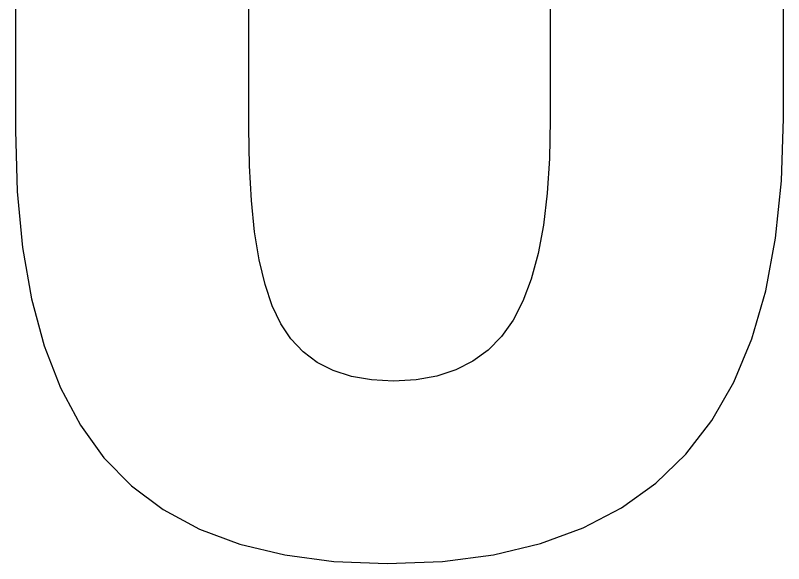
# Model space of a CAD drawing. Header units: metres. Extents: x -97 to 97, y -190 to 7.
# Drawn here: x -66.8 to 70.8, y -189.6 to -91.3 of the extents above; entities that cross this region are included whole.
import ezdxf

# ---------------------------------------------------------------- set-up
doc = ezdxf.new("R2010")
doc.units = ezdxf.units.M

msp = doc.modelspace()

# ---------------------------------------------------------------- linework, layer by layer
for p, q in [((-66.7729, -6.99013), (-66.7729, -111.961)), ((-24.9625, -111.537), (-24.9625, -6.99013)), ((29.0347, -6.99013), (29.0347, -110.118)), ((70.8452, -109.836), (70.8452, -6.99013)), ((70.488, -120.99), (70.8452, -109.836)), ((29.0347, -110.118), (28.8988, -116.958)), ((-66.7729, -111.961), (-66.449, -122.877)), ((-24.8454, -118.327), (-24.9625, -111.537)), ((28.8988, -116.958), (28.491, -123.226)), ((-24.494, -124.524), (-24.8454, -118.327)), ((69.4163, -131.291), (70.488, -120.99)), ((-66.449, -122.877), (-65.4771, -132.948)), ((28.491, -123.226), (27.8113, -128.922)), ((-23.9084, -130.128), (-24.494, -124.524)), ((27.8113, -128.922), (26.8598, -134.044)), ((-23.0885, -135.139), (-23.9084, -130.128)), ((67.6302, -140.739), (69.4163, -131.291)), ((-65.4771, -132.948), (-63.8574, -142.175)), ((26.8598, -134.044), (25.6364, -138.594)), ((-22.0343, -139.558), (-23.0885, -135.139)), ((25.6364, -138.594), (24.1411, -142.571)), ((-20.746, -143.383), (-22.0343, -139.558)), ((65.1297, -149.334), (67.6302, -140.739)), ((-63.8574, -142.175), (-61.5897, -150.557)), ((24.1411, -142.571), (22.3739, -145.976)), ((-19.2233, -146.616), (-20.746, -143.383)), ((-17.4057, -149.341), (-19.2233, -146.616)), ((22.3739, -145.976), (20.3059, -148.872)), ((-15.2322, -151.648), (-17.4057, -149.341)), ((20.3059, -148.872), (17.9081, -151.322)), ((61.9147, -157.075), (65.1297, -149.334)), ((-61.5897, -150.557), (-58.6742, -158.094)), ((17.9081, -151.322), (15.1806, -153.326)), ((-12.7029, -153.535), (-15.2322, -151.648)), ((-9.81784, -155.003), (-12.7029, -153.535)), ((15.1806, -153.326), (12.1232, -154.885)), ((-6.57693, -156.051), (-9.81784, -155.003)), ((12.1232, -154.885), (8.73602, -155.999)), ((-2.98021, -156.68), (-6.57693, -156.051)), ((0.972305, -156.89), (-2.98021, -156.68)), ((5.01906, -156.667), (0.972305, -156.89)), ((8.73602, -155.999), (5.01906, -156.667)), ((-58.6742, -158.094), (-55.1107, -164.787)), ((57.9853, -163.964), (61.9147, -157.075)), ((-55.1107, -164.787), (-50.8994, -170.636)), ((53.3414, -169.999), (57.9853, -163.964)), ((-50.8994, -170.636), (-45.9765, -175.675)), ((47.9629, -175.206), (53.3414, -169.999)), ((-45.9765, -175.675), (-40.2784, -179.938)), ((41.8295, -179.613), (47.9629, -175.206)), ((-40.2784, -179.938), (-33.8052, -183.426)), ((34.9413, -183.218), (41.8295, -179.613)), ((-33.8052, -183.426), (-26.5568, -186.139)), ((27.2982, -186.022), (34.9413, -183.218)), ((-26.5568, -186.139), (-18.5332, -188.077)), ((18.9002, -188.025), (27.2982, -186.022)), ((-18.5332, -188.077), (-9.73441, -189.24)), ((9.74728, -189.227), (18.9002, -188.025)), ((-9.73441, -189.24), (-0.160461, -189.628)), ((-0.160461, -189.628), (9.74728, -189.227))]:
    msp.add_line(p, q)

doc.saveas('drawing.dxf')
